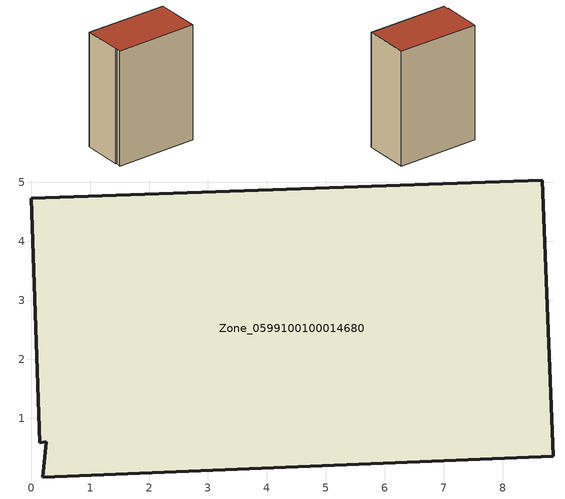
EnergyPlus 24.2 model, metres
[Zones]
Zone_0599100100014680
 floor ground (C_G): 0.19,0 0.25,0.6 0.15,0.58 0,4.73 8.67,5.04 8.86,0.35 z0
 wall outside (C_F): 8.86,0.35 8.67,5.04 0,4.73 0.15,0.58 0.25,0.6 0.19,0 8.86,0.35 z0:12.36
 roof outside (C_R): 0.25,0.6 0.19,0 8.86,0.35 8.67,5.04 0,4.73 0.15,0.58 z12.36
[BUILDING]
Pand.0599100100014680: North Axis=0; Terrain=City; Loads Convergence Tolerance Value=0.04; Temperature Convergence Tolerance Value=0.4; Solar Distribution=FullExterior; Maximum Number of Warmup Days=25; Minimum Number of Warmup Days=1
[Site:Location]
Rotterdam.The.Hague.AP_ZH_NLD Design_Conditions: Latitude=51.96; Longitude=4.45; Time Zone=1; Elevation=-4.5
[SITE:GROUNDTEMPERATURE:BUILDINGSURFACE]
18, 18, 18, 18, 18, 18, 18, 18, 18, 18, 18, 18
[MATERIAL] Thermal Absorptance=0.9; Solar Absorptance=0.7; Visible Absorptance=0.7
Name | Roughness | Thickness | Conductivity | Density | Specific Heat
G.TC.2015-2018 | MediumSmooth | 0.15 | 0.0428571 | 540 | 1210
F.TC.2015-2018 | Rough | 0.3 | 0.0666667 | 1920 | 840
R.TC.2015-2018 | MediumRough | 0.2 | 0.0333333 | 1500 | 1000
[CONSTRUCTION]
C_G: G.TC.2015-2018
C_F: F.TC.2015-2018
C_R: R.TC.2015-2018
[ZONE]
Zone_0599100100014680: Type=1; Multiplier=1; Ceiling Height=Autocalculate; Volume=Autocalculate; Floor Area=autocalculate; Part of Total Floor Area=Yes
[ZONEINFILTRATION:DESIGNFLOWRATE]
Infil_Zone_0599100100014680: Zone or ZoneList or Space or SpaceList=Zone_0599100100014680; Schedule=AlwaysOn; Design Flow Rate Calculation Method=Flow/Area; Flow Rate per Floor Area=0.0015; Constant Term Coefficient=1; Temperature Term Coefficient=0; Velocity Term Coefficient=0; Velocity Squared Term Coefficient=0
[HVACTEMPLATE:ZONE:IDEALLOADSAIRSYSTEM]
Zone_0599100100014680: Maximum Heating Supply Air Temperature=50; Minimum Cooling Supply Air Temperature=13; Maximum Heating Supply Air Humidity Ratio=0.0156; Minimum Cooling Supply Air Humidity Ratio=0.0077; Heating Limit=NoLimit; Cooling Limit=NoLimit; Dehumidification Control Type=ConstantSensibleHeatRatio; Cooling Sensible Heat Ratio=0.7; Dehumidification Setpoint=60; Humidification Control Type=None; Humidification Setpoint=30; Outdoor Air Method=None; Outdoor Air Flow Rate per Person=0.00944; Outdoor Air Flow Rate per Zone Floor Area=0; Outdoor Air Flow Rate per Zone=0; Demand Controlled Ventilation Type=None; Outdoor Air Economizer Type=NoEconomizer; Heat Recovery Type=None; Sensible Heat Recovery Effectiveness=0.7; Latent Heat Recovery Effectiveness=0.65
[ZONECONTROL:THERMOSTAT]
ThermostatControl_Zone_0599100100014680: Zone or ZoneList=Zone_0599100100014680; Control Type Schedule=DualSetpointControlType; Control 1=Thermostat_Zone_0599100100014680; Temperature Difference Between Cutout And Setpoint=0
[THERMOSTATSETPOINT:DUALSETPOINT]
Thermostat_Zone_0599100100014680: Heating Setpoint Temperature Schedule=HeatingSetpoint_Zone_0599100100014680; Cooling Setpoint Temperature Schedule=CoolingSetpoint_Zone_0599100100014680
[SCHEDULE:COMPACT]
HeatingSetpoint_Zone_0599100100014680: Through: 12/31, For: AllDays, Until: 24:00, 21
CoolingSetpoint_Zone_0599100100014680: Through: 12/31, For: AllDays, Until: 24:00, 24
DualSetpointControlType: Through: 12/31, For: AllDays, Until: 24:00, 4
AlwaysOn: Through: 12/31, For: AllDays, Until: 24:00, 1
